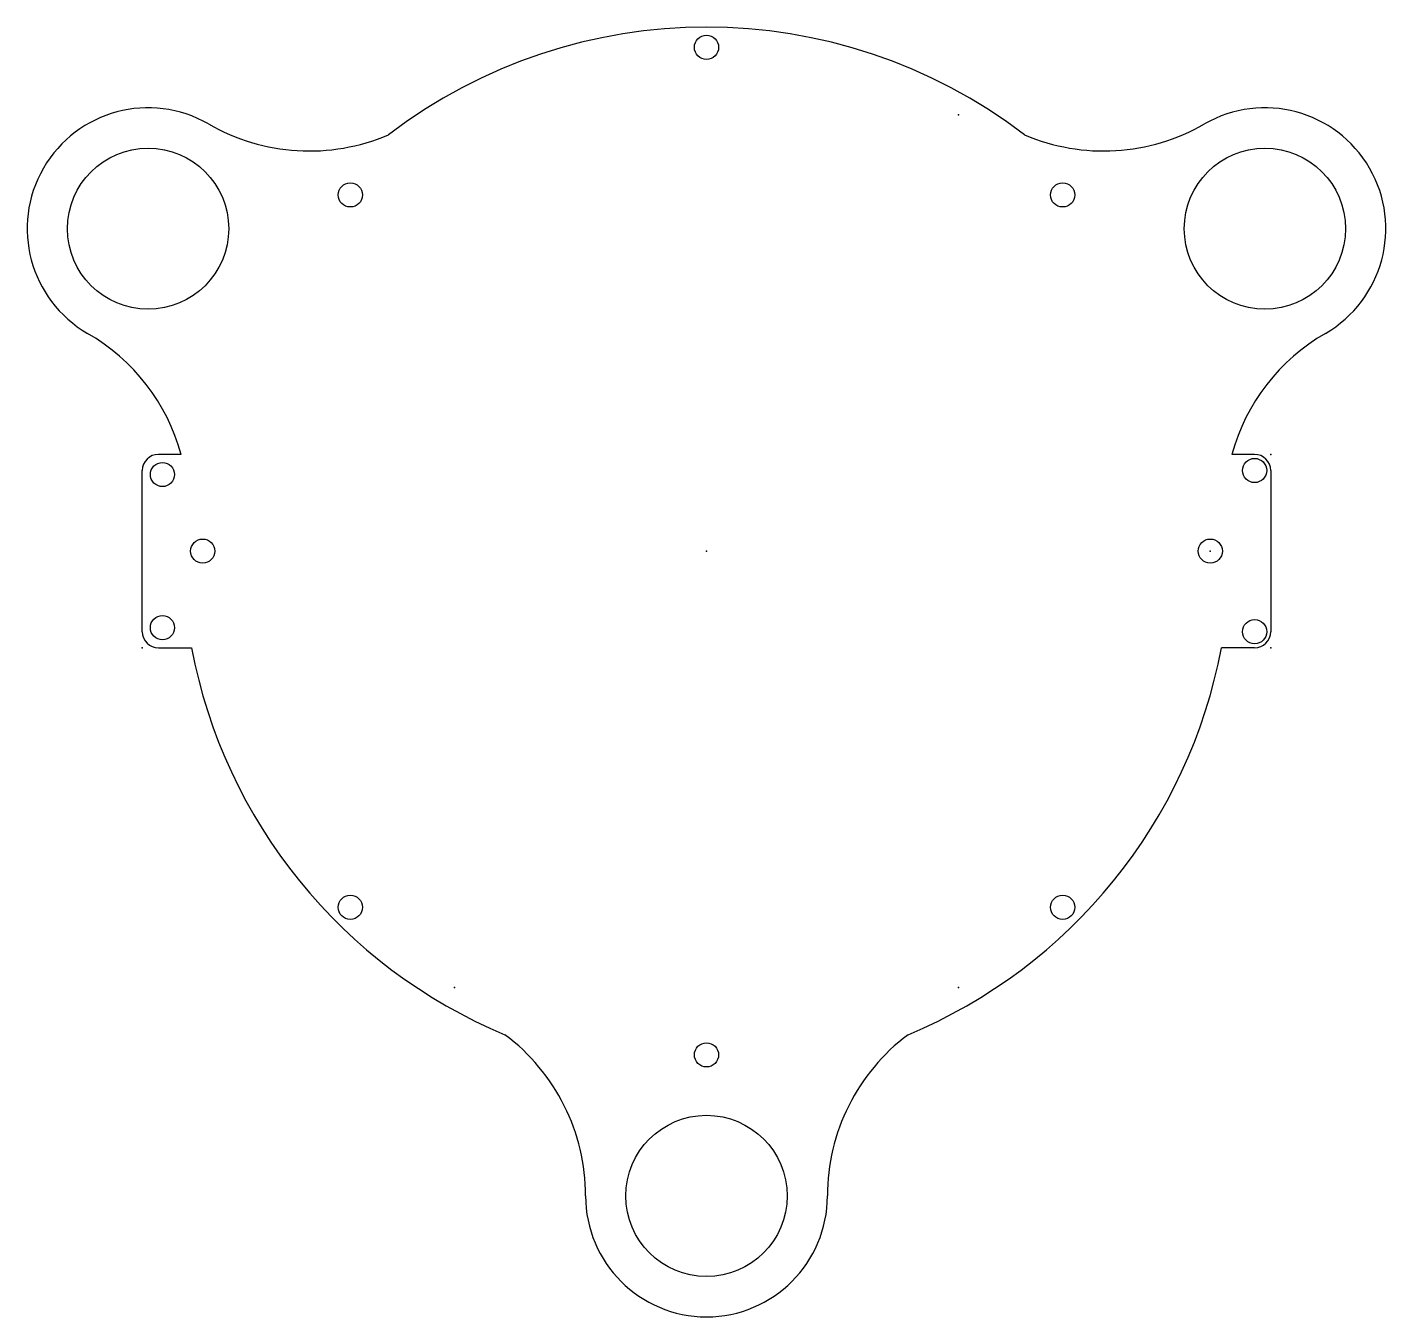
# Model space of a CAD drawing. Header units: millimetres. Extents: x -84 to 84, y -95 to 65.
import ezdxf

# ---------------------------------------------------------------- set-up
doc = ezdxf.new("R2010")
doc.units = ezdxf.units.MM
doc.header["$MEASUREMENT"] = 0
doc.layers.add('endplate-0-0-8-0-ext16-x v6_Sketch1', color=7, linetype='Continuous')

msp = doc.modelspace()

# ---------------------------------------------------------------- linework, layer by layer
at = {"layer": 'endplate-0-0-8-0-ext16-x v6_Sketch1'}
for p, q in [((-65.18, 12), (-68, 12)), ((68, 12), (65.18, 12)), ((-70, -10), (-70, 10)), ((70, 10), (70, -10)), ((-68, -12), (-63.88, -12)), ((68, -12), (63.88, -12))]:
    msp.add_line(p, q, dxfattribs=at)
for centre, radius in [((0, 62.5), 1.5), ((-69.28, 40), 10), ((69.28, 40), 10), ((-44.19, 44.19), 1.5), ((44.19, 44.19), 1.5), ((-67.5, 9.5), 1.5), ((68, 10), 1.5), ((-62.5, 0), 1.5), ((62.5, 0), 1.5), ((-67.5, -9.5), 1.5), ((68, -10), 1.5), ((-44.19, -44.19), 1.5), ((44.19, -44.19), 1.5), ((0, -62.5), 1.5), ((0, -80), 10)]:
    msp.add_circle(centre, radius, dxfattribs=at)
for centre, radius, start, end in [((0, 0), 65, 52.6199, 127.3801), ((-69.28, 40), 15, 60, 240), ((69.28, 40), 15, 300, 120), ((-49.28, 74.64), 25, 240, 293.1301), ((49.28, 74.64), 25, 246.8699, 300), ((-89.28, 5.36), 25, 15.405, 60), ((89.28, 5.36), 25, 120, 164.595), ((-68, 10), 2, 90, 180), ((68, 10), 2, 0, 90), ((-68, -10), 2, 180, 270), ((68, -10), 2, 270, 360), ((0, 0), 65, 190.6387, 247.3801), ((0, 0), 65, 292.6199, 349.3613), ((-40, -80), 25, 0, 53.1301), ((40, -80), 25, 126.8699, 180), ((0, -80), 15, 180, 360)]:
    msp.add_arc(centre, radius, start, end, dxfattribs=at)
for p in [(31.25, 54.13), (70, 12), (0, 0), (62.5, 0), (-70, -12), (70, -12), (-31.25, -54.13), (31.25, -54.13)]:
    msp.add_point(p, dxfattribs=at)

doc.saveas('drawing.dxf')
